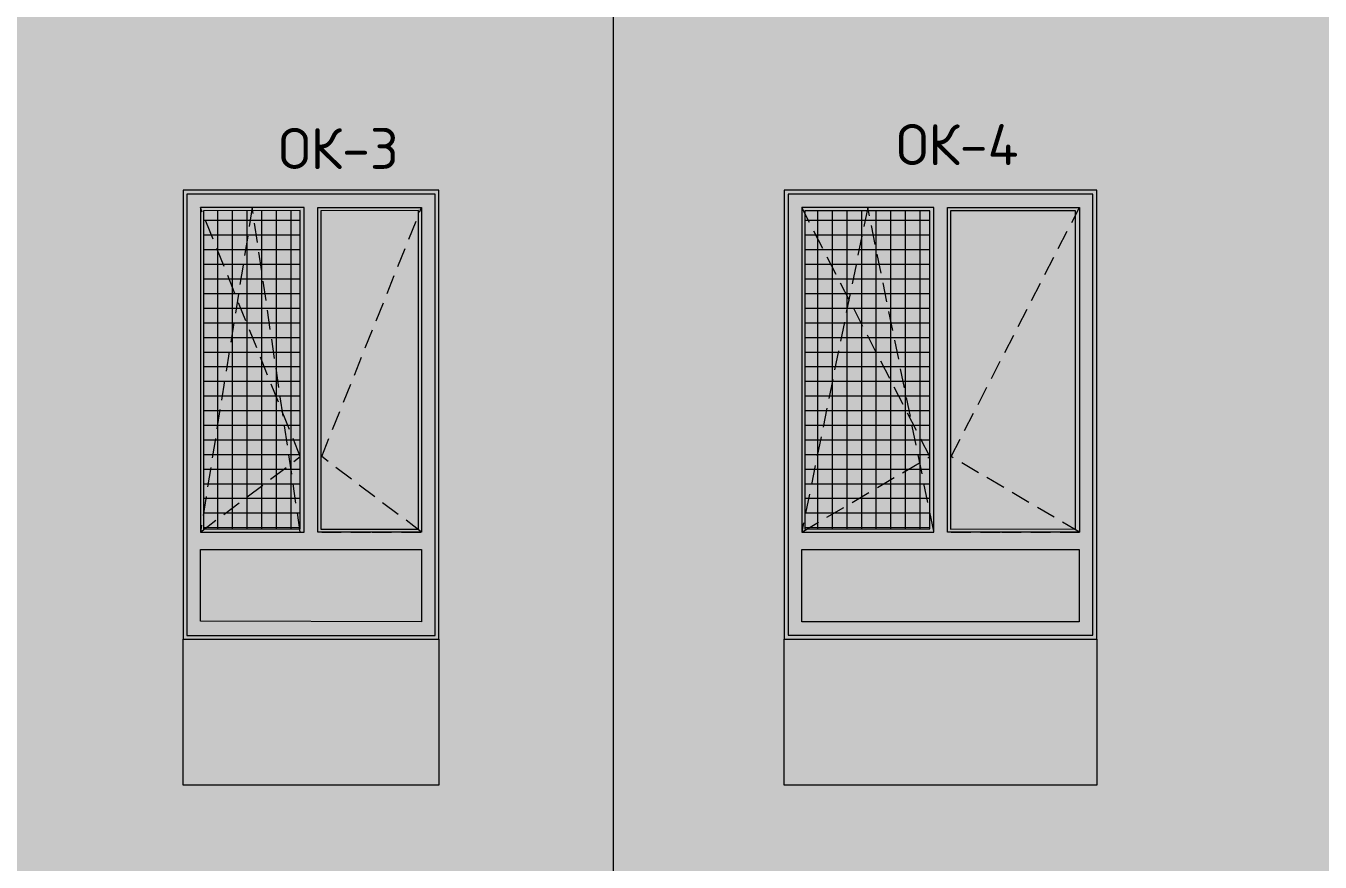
# Model space of a CAD drawing. Header units: millimetres. Extents: x -136099598 to 9192475, y 0 to 779331.
# Drawn here: x 16866 to 23500, y 292210 to 296497 of the extents above; entities that cross this region are included whole.
import ezdxf

# ---------------------------------------------------------------- set-up
doc = ezdxf.new("R2010")
doc.units = ezdxf.units.MM
doc.header["$MEASUREMENT"] = 0
doc.linetypes.add('ADSK_Штриховая_ш2 п1', pattern=[3, 2, -1])
doc.layers.get('0').update_dxf_attribs({"color": 250, "lineweight": 9})
for name, color, linetype, lineweight, true_color in [('!_Окно_00_Штрих_Стекло', 7, 'Continuous', 0, 0x737373), ('RAL 000 80 00', 7, 'Continuous', 0, 0xb9b8b6), ('RAL 100 6030', 7, 'Continuous', 0, 0x989057), ('RAL 7016', 7, 'Continuous', 0, 0x383e42), ('RAL 90 10', 7, 'Continuous', 0, 0xf1ece1)]:
    doc.layers.add(name, color=color, linetype=linetype, lineweight=lineweight, true_color=true_color)
for name, color, linetype in [('PDF _0', 7, 'Continuous'), ('PDF _PDF _0', 7, 'Continuous'), ('PDF _Текст', 7, 'Continuous')]:
    doc.layers.add(name, color=color, linetype=linetype)
doc.layers.add('Подвал', color=250, linetype='ADSK_Штриховая_ш2 п1', lineweight=30)
doc.layers.add('СТЕНЫ кирпич ЛИДЕР', color=250, linetype='Continuous', lineweight=15)
doc.styles.add('PDF ISOCPEUR', font='isocpeur.ttf')

# ---------------------------------------------------------------- blocks, each defined once
blk = doc.blocks.new('A$Cb9b29b39')
at = {"layer": '!_Окно_00_Штрих_Стекло'}
h = blk.add_hatch(color=256, dxfattribs=at)
h.dxf.hatch_style = 1
h.set_gradient(color1=(70, 92, 124), color2=(219, 225, 235), name='CURVED')
h.paths.add_polyline_path([(104.7, 2195.8), (600.8, 2195.8), (600.9, 563.9), (104.9, 563.9)])
h.paths.add_polyline_path([(1207.6, 2196.2), (706.8, 2195.4), (706.9, 563.4), (1207.6, 564.2)])
h.paths.add_polyline_path([(90, 460.5), (1221.5, 458.4), (1221.1, 88.8), (89.6, 90.8)])
at = {"layer": 'PDF _PDF _0', "lineweight": 0, "true_color": 0x636466}
h = blk.add_hatch(dxfattribs=at)
h.set_pattern_fill('ANSI37', color=251, scale=600, angle=135)
h.paths.add_polyline_path([(600.8, 564.4), (600.8, 2196.8), (105, 2195.8), (105, 563.4)])
at = {"layer": 'RAL 7016'}
h = blk.add_hatch(color=256, dxfattribs=at)
h.dxf.hatch_style = 1
h.paths.add_polyline_path([(1311.5, 2300.8), (0, 2300.8), (0, 0), (1311.5, 0)])
h.paths.add_polyline_path([(706.6, 2195.8), (1207.4, 2196.5), (1207.9, 564.1), (707.1, 563.4)], flags=16)
h.paths.add_polyline_path([(600.8, 2196.5), (600.8, 564.2), (105.1, 563.6), (105, 2195.9)], flags=16)
h.paths.add_polyline_path([(1221.5, 458.4), (1221.5, 88.8), (90, 90.8), (90, 460.5)], flags=16)
at = {"layer": 'PDF _0', "linetype": 'ADSK_Штриховая_ш2 п1', "lineweight": 0, "ltscale": 50}
for points in [[(600.8, 548.4), (354.9, 2212.8), (88.9, 548.4), (600.8, 935), (88.9, 2212.8)], [(710.7, 548.4), (969.2, 548.4), (1222.6, 548.4), (710.7, 935), (1222.6, 2212.8)]]:
    blk.add_lwpolyline(points, dxfattribs=at)
at = {"layer": 'PDF _PDF _0', "lineweight": 0}
for points in [[(0, 0), (1311.5, 0), (1311.5, 2300.8), (0, 2300.8)], [(20, 18), (1291.5, 18), (1291.5, 2280.8), (20, 2280.8)], [(88.9, 548.4), (620.8, 548.4), (620.8, 2212.8), (88.9, 2212.8)], [(105, 563.4), (600.8, 564.4), (600.8, 2196.8), (105, 2195.8)], [(1222.6, 548.4), (690.7, 548.4), (690.7, 2212.8), (1222.6, 2212.8)], [(706.8, 563.4), (1207.6, 564.2), (1207.6, 2196.6), (706.8, 2195.8)], [(1221.5, 87.8), (90, 91.8), (90, 459.4), (1221.5, 459.4)]]:
    blk.add_lwpolyline(points, close=True, dxfattribs=at)
at = {"layer": 'PDF _Текст', "lineweight": 0, "insert": (489.5, 2409), "char_height": 209.99, "attachment_point": 7, "style": 'PDF ISOCPEUR'}
blk.add_mtext('ОК-3', dxfattribs=at)
blk = doc.blocks.new('A$Cbb492947')
at = {"layer": '!_Окно_00_Штрих_Стекло'}
h = blk.add_hatch(color=256, dxfattribs=at)
h.dxf.hatch_style = 1
h.set_gradient(color1=(70, 92, 124), color2=(219, 225, 235), name='CURVED')
h.paths.add_polyline_path([(1492.6, 89), (1492.6, 2213.3), (90, 2212.3), (90, 88)])
at = {"layer": 'PDF _PDF _0', "lineweight": 0, "true_color": 0x636466}
h = blk.add_hatch(dxfattribs=at)
h.set_pattern_fill('ANSI37', color=251, scale=600, angle=135)
h.paths.add_polyline_path([(745.8, 564.4), (745.8, 2196.8), (105, 2195.8), (105, 563.4)])
at = {"layer": 'RAL 7016'}
h = blk.add_hatch(color=256, dxfattribs=at)
h.dxf.hatch_style = 1
h.paths.add_polyline_path([(1601.5, 2300.8), (0, 2300.8), (0, 0), (1601.5, 0)])
h.paths.add_polyline_path([(851.8, 2195.8), (1492.6, 2195.8), (1492.6, 564.4), (851.8, 563.4)], flags=16)
h.paths.add_polyline_path([(745.8, 2195.8), (745.8, 564.4), (105, 563.4), (105, 2195.9)], flags=16)
h.paths.add_polyline_path([(1511.5, 459.4), (1511.5, 88), (90, 88), (90, 459.4)], flags=16)
at = {"layer": 'PDF _0', "linetype": 'ADSK_Штриховая_ш2 п1', "lineweight": 0, "ltscale": 50}
for points in [[(765.8, 552.3), (427.4, 2212.8), (88.9, 548.4), (745.8, 935), (88.9, 2212.8)], [(855.7, 548.4), (1114.2, 548.4), (1512.6, 548.4), (855.7, 935), (1512.6, 2212.8)]]:
    blk.add_lwpolyline(points, dxfattribs=at)
at = {"layer": 'PDF _PDF _0', "lineweight": 0}
for points in [[(0, 0), (1601.5, 0), (1601.5, 2300.8), (0, 2300.8)], [(20, 20), (1581.5, 20), (1581.5, 2280.8), (20, 2280.8)], [(88.9, 548.4), (765.8, 548.4), (765.8, 2212.8), (88.9, 2212.8)], [(105, 563.4), (745.8, 564.4), (745.8, 2195.8), (105, 2195.8)], [(1512.6, 548.4), (835.7, 548.4), (835.7, 2212.8), (1512.6, 2212.8)], [(851.8, 563.4), (1492.6, 564.4), (1492.6, 2195.8), (851.8, 2195.8)], [(1511.5, 88), (90, 88), (90, 459.4), (1511.5, 459.4)]]:
    blk.add_lwpolyline(points, close=True, dxfattribs=at)
at = {"layer": 'PDF _Текст', "lineweight": 0, "insert": (574, 2429), "char_height": 209.99, "attachment_point": 7, "style": 'PDF ISOCPEUR'}
blk.add_mtext('ОК-4', dxfattribs=at)
blk = doc.blocks.new('A$C3735e77a')
at = {"layer": 'RAL 100 6030'}
h = blk.add_hatch(color=256, dxfattribs=at)
h.dxf.hatch_style = 1
h.paths.add_polyline_path([(1311.5, 0), (0, 0), (0, -748.4), (1311.5, -748.4)])
at = {"layer": 'СТЕНЫ кирпич ЛИДЕР', "ltscale": 100}
blk.add_lwpolyline([(0, 0), (1311.5, 0), (1311.5, -748.4), (0, -748.4)], close=True, dxfattribs=at)
blk = doc.blocks.new('A$Cbac6e4b7')
at = {"layer": 'RAL 100 6030'}
h = blk.add_hatch(color=256, dxfattribs=at)
h.dxf.hatch_style = 1
h.paths.add_polyline_path([(1601.5, 748.4), (0, 748.4), (0, 0), (1601.5, 0)])
at = {"layer": 'СТЕНЫ кирпич ЛИДЕР', "ltscale": 100}
blk.add_lwpolyline([(0, 748.4), (1601.5, 748.4), (1601.5, 0), (0, 0)], close=True, dxfattribs=at)

msp = doc.modelspace()

# ---------------------------------------------------------------- hatches: boundary and pattern name
at = {"layer": 'RAL 000 80 00'}
h = msp.add_hatch(color=256, dxfattribs=at)
h.dxf.hatch_style = 1
h.paths.add_polyline_path([(19878.5, 288553.6), (19878.5, 288427.2), (19878.5, 308452.4), (37748.5, 308454.7), (37748.5, 288167.3), (37748.5, 288553.6)])
at = {"layer": 'RAL 90 10', "ltscale": 100, "transparency": 33554687}
h = msp.add_hatch(color=256, dxfattribs=at)
h.dxf.hatch_style = 1
h.paths.add_polyline_path([(19878.4, 308453.6), (9848.5, 308453.6), (9848.3, 288553.6), (19878.7, 288553.6)])

# ---------------------------------------------------------------- linework, layer by layer
at = {"ltscale": 150}
msp.add_line((19878.5, 287285.1), (19878.5, 308553.5), dxfattribs=at)

# ---------------------------------------------------------------- block references
msp.add_blockref('A$C3735e77a', (17671.5, 293353.6), dxfattribs=at)
at = {"layer": 'Подвал', "ltscale": 150}
for name, p in [('A$Cb9b29b39', (17671.5, 293353.6)), ('A$Cbb492947', (20753.5, 293353.6)), ('A$Cbac6e4b7', (20753.5, 292605.1))]:
    msp.add_blockref(name, p, dxfattribs=at)

doc.saveas('drawing.dxf')
